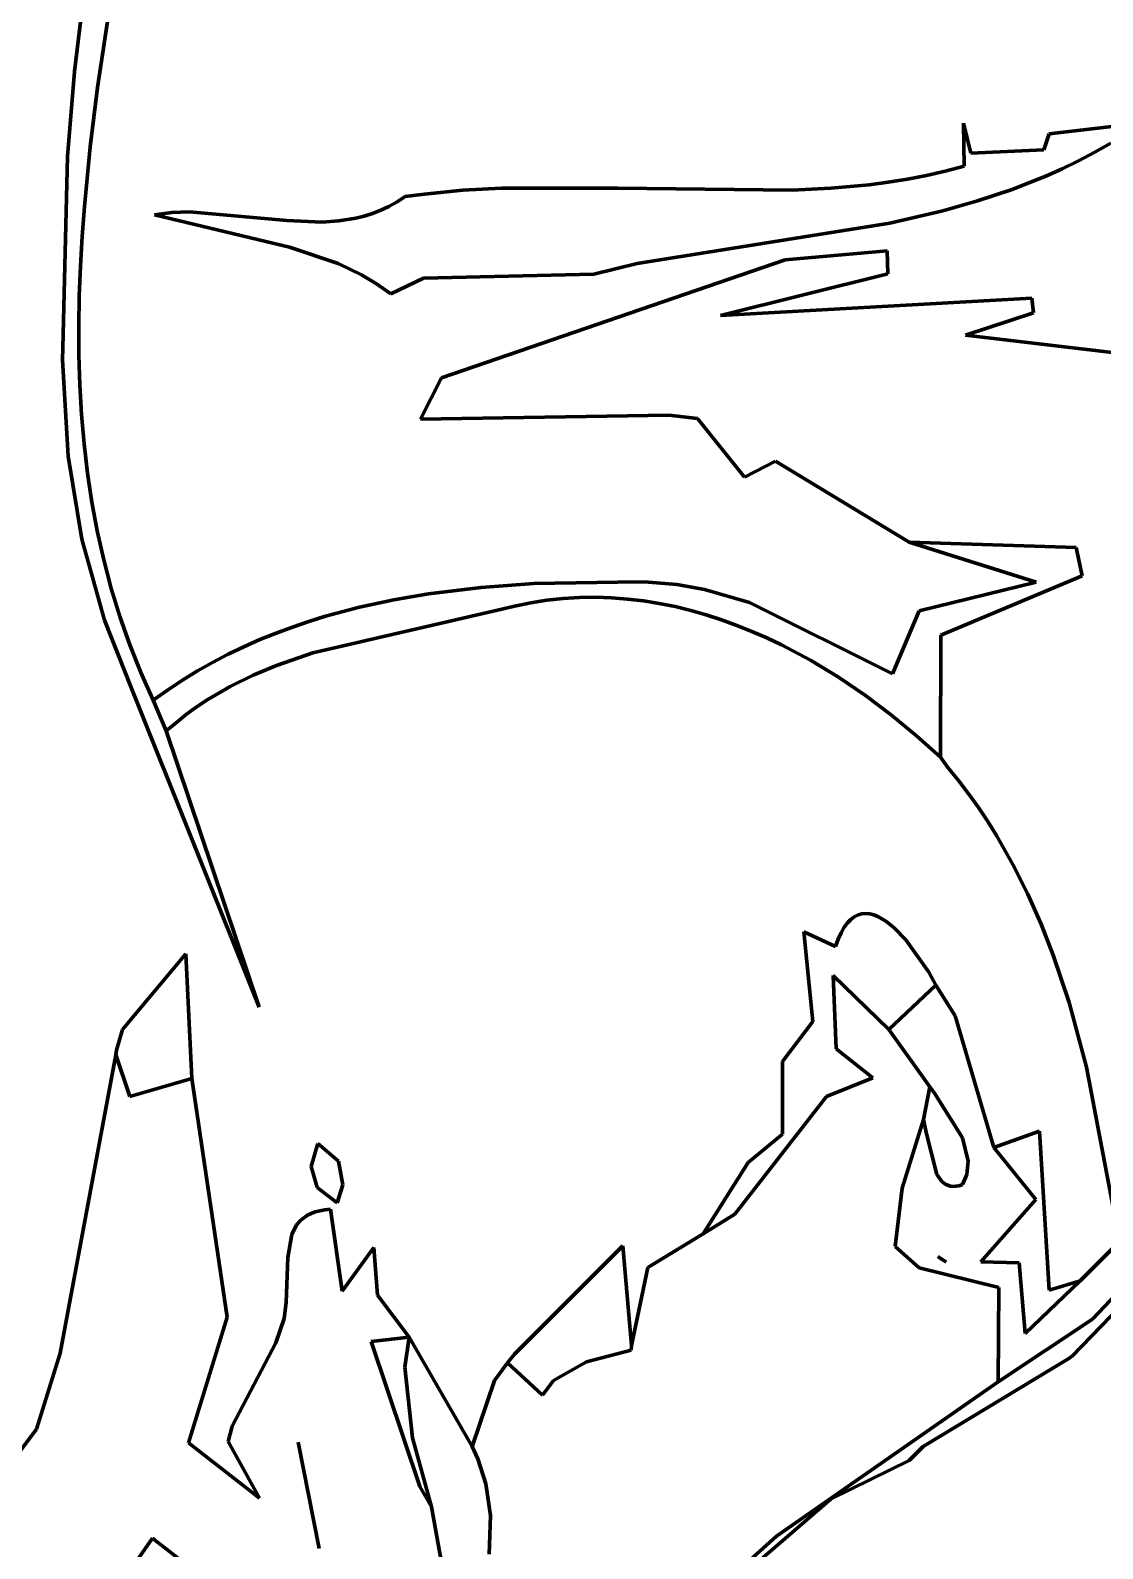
# Model space of a CAD drawing. Header units: millimetres. Extents: x 0 to 8.5, y 0 to 13.2.
# Drawn here: x 2.694 to 3.404, y 5.108 to 6.113 of the extents above; entities that cross this region are included whole.
import ezdxf

# ---------------------------------------------------------------- set-up
doc = ezdxf.new("R2010")
doc.units = ezdxf.units.MM
for name, color, linetype, lineweight in [('color#060606ff', 7, 'CONTINUOUS', 100), ('color#5c5c5cff', 7, 'CONTINUOUS', 100), ('color#aeaeaeff', 7, 'CONTINUOUS', 100), ('color#ffffffff', 7, 'CONTINUOUS', 100)]:
    doc.layers.add(name, color=color, linetype=linetype, lineweight=lineweight)

msp = doc.modelspace()

# ---------------------------------------------------------------- linework, layer by layer
at = {"layer": 'color#060606ff'}
for p, q in [((2.7622, 6.2301), (2.7386, 6.0748)), ((2.7234, 6.0854), (2.7285, 6.1274)), ((2.7188, 6.0291), (2.7234, 6.0854)), ((2.7386, 6.0748), (2.7337, 6.0355)), ((3.3124, 6.0227), (3.3118, 6.0512)), ((3.3118, 6.0512), (3.3167, 6.0313)), ((3.3686, 6.0441), (3.4299, 6.0513)), ((3.3651, 6.0336), (3.3686, 6.0441)), ((2.7156, 5.9025), (2.7188, 6.0291)), ((2.7337, 6.0355), (2.7299, 5.996)), ((3.3167, 6.0313), (3.3651, 6.0336)), ((3.3987, 6.032), (3.388, 6.0264)), ((3.4093, 6.038), (3.3987, 6.032)), ((3.2873, 6.0166), (3.2998, 6.0194)), ((3.2998, 6.0194), (3.3124, 6.0227)), ((3.3772, 6.0211), (3.3663, 6.0162)), ((3.388, 6.0264), (3.3772, 6.0211)), ((2.9805, 6.0068), (3.0061, 6.0082)), ((3.0061, 6.0082), (3.0831, 6.0081)), ((3.0831, 6.0081), (3.1985, 6.0068)), ((3.1985, 6.0068), (3.224, 6.0081)), ((3.224, 6.0081), (3.2494, 6.0105)), ((3.2494, 6.0105), (3.262, 6.0122)), ((3.262, 6.0122), (3.2747, 6.0142)), ((3.2747, 6.0142), (3.2873, 6.0166)), ((3.3552, 6.0117), (3.344, 6.0074)), ((3.3663, 6.0162), (3.3552, 6.0117)), ((2.9315, 5.9961), (2.9369, 5.9991)), ((2.9369, 5.9991), (2.9422, 6.0026)), ((2.9422, 6.0026), (2.955, 6.0043)), ((2.955, 6.0043), (2.9805, 6.0068)), ((3.3212, 5.9998), (3.2982, 5.9932)), ((3.344, 6.0074), (3.3212, 5.9998)), ((2.7299, 5.996), (2.7284, 5.9763)), ((2.7763, 5.9905), (2.7879, 5.9921)), ((2.8656, 5.9692), (2.7763, 5.9905)), ((2.7879, 5.9921), (2.7996, 5.9926)), ((2.7996, 5.9926), (2.8639, 5.9868)), ((2.8983, 5.9865), (2.9096, 5.9883)), ((2.9096, 5.9883), (2.9151, 5.9897)), ((2.9151, 5.9897), (2.9206, 5.9915)), ((2.9206, 5.9915), (2.9261, 5.9936)), ((2.9261, 5.9936), (2.9315, 5.9961)), ((3.2982, 5.9932), (3.263, 5.985)), ((2.8639, 5.9868), (2.887, 5.9858)), ((2.887, 5.9858), (2.8983, 5.9865)), ((3.263, 5.985), (3.0959, 5.9584)), ((2.7284, 5.9763), (2.7273, 5.9565)), ((2.898, 5.9583), (2.8656, 5.9692)), ((2.9134, 5.9509), (2.898, 5.9583)), ((2.9664, 5.8828), (3.1938, 5.9608)), ((3.0959, 5.9584), (3.0672, 5.9513)), ((3.1938, 5.9608), (3.2613, 5.9668)), ((3.2613, 5.9668), (3.2618, 5.9516)), ((2.7273, 5.9565), (2.7265, 5.9368)), ((2.9232, 5.945), (2.9134, 5.9509)), ((2.9543, 5.9487), (2.9327, 5.9382)), ((3.0672, 5.9513), (2.9543, 5.9487)), ((3.2618, 5.9516), (3.151, 5.924)), ((2.9327, 5.9382), (2.9232, 5.945)), ((2.7265, 5.9368), (2.7262, 5.9172)), ((3.151, 5.924), (3.3571, 5.9355)), ((3.3571, 5.9355), (3.3583, 5.9258)), ((3.3583, 5.9258), (3.3132, 5.911)), ((2.7262, 5.9172), (2.7263, 5.8976)), ((3.3132, 5.911), (3.4422, 5.8958)), ((2.7155, 5.8946), (2.7156, 5.9025)), ((2.7263, 5.8976), (2.7269, 5.878)), ((2.7191, 5.8309), (2.7155, 5.8946)), ((2.7269, 5.878), (2.7281, 5.8585)), ((2.9524, 5.8554), (2.9664, 5.8828)), ((2.7281, 5.8585), (2.7297, 5.8391)), ((3.1167, 5.8581), (2.9524, 5.8554)), ((3.1357, 5.8557), (3.1167, 5.8581)), ((3.167, 5.817), (3.1357, 5.8557)), ((2.7297, 5.8391), (2.732, 5.8197)), ((2.7282, 5.7759), (2.7191, 5.8309)), ((3.1874, 5.8276), (3.167, 5.817)), ((3.2758, 5.774), (3.1874, 5.8276)), ((2.732, 5.8197), (2.7349, 5.8005)), ((2.7349, 5.8005), (2.7384, 5.7814)), ((2.7384, 5.7814), (2.7427, 5.7623)), ((2.7432, 5.7223), (2.7282, 5.7759)), ((3.3864, 5.7705), (3.2758, 5.774)), ((3.3904, 5.7516), (3.3864, 5.7705)), ((2.7427, 5.7623), (2.7476, 5.7434)), ((3.2968, 5.7125), (3.3904, 5.7516)), ((2.7476, 5.7434), (2.7534, 5.7247)), ((2.761, 5.6778), (2.7432, 5.7223)), ((2.7534, 5.7247), (2.7599, 5.706)), ((3.2966, 5.6317), (3.2968, 5.7125)), ((2.7599, 5.706), (2.7672, 5.6876)), ((2.7672, 5.6876), (2.7754, 5.6693)), ((2.8456, 5.4663), (2.761, 5.6778)), ((2.7754, 5.6693), (2.7841, 5.649)), ((2.7841, 5.649), (2.8456, 5.4663)), ((3.3014, 5.6248), (3.2966, 5.6317)), ((3.3085, 5.6162), (3.3014, 5.6248)), ((3.3153, 5.6073), (3.3085, 5.6162)), ((3.3217, 5.5983), (3.3153, 5.6073)), ((3.3279, 5.5891), (3.3217, 5.5983)), ((3.3337, 5.5798), (3.3279, 5.5891)), ((3.3446, 5.5607), (3.3337, 5.5798)), ((3.3545, 5.5411), (3.3446, 5.5607)), ((3.3633, 5.5211), (3.3545, 5.5411)), ((3.3713, 5.5006), (3.3633, 5.5211)), ((3.3818, 5.4693), (3.3713, 5.5006)), ((3.2275, 5.4386), (3.2255, 5.4871)), ((3.2255, 5.4871), (3.2624, 5.4514)), ((3.3933, 5.4266), (3.3818, 5.4693)), ((3.2624, 5.4514), (3.2895, 5.4135)), ((3.2519, 5.4195), (3.2275, 5.4386)), ((2.714, 5.2373), (2.7508, 5.4348)), ((2.7508, 5.4348), (2.76, 5.4071)), ((3.4118, 5.3291), (3.3933, 5.4266)), ((2.76, 5.4071), (2.8011, 5.4191)), ((2.8011, 5.4191), (2.8245, 5.2612)), ((3.2212, 5.4071), (3.2519, 5.4195)), ((3.1605, 5.3292), (3.2212, 5.4071)), ((3.2895, 5.4135), (3.2854, 5.3918)), ((3.2854, 5.3918), (3.2712, 5.3465)), ((2.88, 5.3608), (2.8845, 5.3761)), ((2.8845, 5.3761), (2.8981, 5.3644)), ((2.884, 5.347), (2.88, 5.3608)), ((2.8981, 5.3644), (2.9009, 5.3487)), ((2.8972, 5.3367), (2.884, 5.347)), ((2.9009, 5.3487), (2.8972, 5.3367)), ((3.2712, 5.3465), (3.2666, 5.3078)), ((2.8704, 5.3221), (2.8735, 5.3256)), ((2.8735, 5.3256), (2.8776, 5.3285)), ((2.8776, 5.3285), (2.88, 5.3297)), ((2.88, 5.3297), (2.8828, 5.3307)), ((2.8828, 5.3307), (2.8858, 5.3315)), ((2.8858, 5.3315), (2.8891, 5.3321)), ((2.8891, 5.3321), (2.8928, 5.3325)), ((2.8928, 5.3325), (2.9006, 5.2784)), ((3.1396, 5.3162), (3.1605, 5.3292)), ((2.8647, 5.3007), (2.8672, 5.3158)), ((2.8672, 5.3158), (2.8704, 5.3221)), ((3.1028, 5.294), (3.1396, 5.3162)), ((2.9006, 5.2784), (2.9216, 5.3071)), ((2.9216, 5.3071), (2.924, 5.2757)), ((3.2666, 5.3078), (3.2826, 5.2938)), ((3.3836, 5.2351), (3.4545, 5.3087)), ((2.8635, 5.2708), (2.8647, 5.3007)), ((3.0922, 5.2424), (3.1028, 5.294)), ((3.2826, 5.2938), (3.3352, 5.2807)), ((2.924, 5.2757), (2.9449, 5.2479)), ((3.3352, 5.2807), (3.3348, 5.2184)), ((2.8622, 5.2603), (2.8635, 5.2708)), ((2.8245, 5.2612), (2.7988, 5.178)), ((2.8567, 5.2441), (2.8622, 5.2603)), ((2.9449, 5.2479), (2.9197, 5.2449)), ((2.9197, 5.2449), (2.952, 5.149)), ((2.6983, 5.1871), (2.714, 5.2373)), ((2.8277, 5.1889), (2.8567, 5.2441)), ((3.0622, 5.2316), (3.0918, 5.2393)), ((3.0918, 5.2393), (3.0922, 5.2424)), ((3.3804, 5.2332), (3.3836, 5.2351)), ((3.0013, 5.2191), (3.0099, 5.2308)), ((3.0099, 5.2308), (3.0332, 5.2095)), ((3.0405, 5.2192), (3.0622, 5.2316)), ((3.2851, 5.1755), (3.3804, 5.2332)), ((2.9866, 5.1756), (3.0013, 5.2191)), ((3.0332, 5.2095), (3.0405, 5.2192)), ((3.3348, 5.2184), (3.1881, 5.1162)), ((2.6595, 5.1358), (2.6983, 5.1871)), ((2.8252, 5.1788), (2.8277, 5.1889)), ((2.7988, 5.178), (2.8458, 5.1413)), ((2.8458, 5.1413), (2.8252, 5.1788)), ((2.8715, 5.1784), (2.8854, 5.1081)), ((2.8854, 5.1081), (2.8715, 5.1784)), ((2.9903, 5.1674), (2.9866, 5.1756)), ((3.2759, 5.1663), (3.2851, 5.1755)), ((2.9956, 5.1509), (2.9903, 5.1674)), ((3.2243, 5.1409), (3.2759, 5.1663)), ((2.952, 5.149), (2.9597, 5.1355)), ((2.9987, 5.1298), (2.9956, 5.1509)), ((2.9597, 5.1355), (2.9686, 5.0863)), ((3.1304, 5.0601), (3.2243, 5.1409)), ((2.9979, 5.1042), (2.9987, 5.1298)), ((2.7751, 5.1148), (2.7493, 5.078)), ((2.7764, 5.1138), (2.7751, 5.1148)), ((3.1881, 5.1162), (3.155, 5.0863)), ((2.8234, 5.0772), (2.7764, 5.1138))]:
    msp.add_line(p, q, dxfattribs=at)
at = {"layer": 'color#5c5c5cff'}
for p, q in [((3.2758, 5.774), (3.3864, 5.7705)), ((3.36, 5.7475), (3.2758, 5.774)), ((3.3864, 5.7705), (3.3904, 5.7516)), ((3.0275, 5.7465), (3.097, 5.7476)), ((3.097, 5.7476), (3.1033, 5.7475)), ((3.1033, 5.7475), (3.122, 5.746)), ((3.2825, 5.7285), (3.36, 5.7475)), ((3.3904, 5.7516), (3.2968, 5.7125)), ((2.9348, 5.7358), (2.9578, 5.7397)), ((2.9578, 5.7397), (2.9926, 5.7439)), ((2.9926, 5.7439), (3.0275, 5.7465)), ((3.0576, 5.7373), (3.0468, 5.7367)), ((3.0682, 5.7375), (3.0576, 5.7373)), ((3.0789, 5.7372), (3.0682, 5.7375)), ((3.0895, 5.7363), (3.0789, 5.7372)), ((3.122, 5.746), (3.1404, 5.7427)), ((3.1404, 5.7427), (3.1701, 5.7341)), ((3.0063, 5.7296), (2.8812, 5.7008)), ((2.8896, 5.7249), (2.912, 5.7309)), ((2.912, 5.7309), (2.9348, 5.7358)), ((3.0146, 5.7316), (3.0063, 5.7296)), ((3.0254, 5.7338), (3.0146, 5.7316)), ((3.0361, 5.7355), (3.0254, 5.7338)), ((3.0468, 5.7367), (3.0361, 5.7355)), ((3.1, 5.7351), (3.0895, 5.7363)), ((3.1105, 5.7334), (3.1, 5.7351)), ((3.1209, 5.7313), (3.1105, 5.7334)), ((3.1313, 5.7288), (3.1209, 5.7313)), ((3.1415, 5.7258), (3.1313, 5.7288)), ((3.1701, 5.7341), (3.2648, 5.6869)), ((3.2648, 5.6869), (3.2825, 5.7285)), ((2.8568, 5.7138), (2.8676, 5.7178)), ((2.8676, 5.7178), (2.8786, 5.7215)), ((2.8786, 5.7215), (2.8896, 5.7249)), ((3.1517, 5.7226), (3.1415, 5.7258)), ((3.1618, 5.7189), (3.1517, 5.7226)), ((3.1718, 5.7149), (3.1618, 5.7189)), ((2.8355, 5.7048), (2.8461, 5.7095)), ((2.8461, 5.7095), (2.8568, 5.7138)), ((3.1816, 5.7106), (3.1718, 5.7149)), ((3.1914, 5.706), (3.1816, 5.7106)), ((3.2968, 5.7125), (3.2966, 5.6317)), ((2.8148, 5.6944), (2.8251, 5.6998)), ((2.8251, 5.6998), (2.8355, 5.7048)), ((2.8812, 5.7008), (2.8572, 5.6924)), ((3.2105, 5.6958), (3.1914, 5.706)), ((2.7948, 5.6826), (2.8047, 5.6887)), ((2.8047, 5.6887), (2.8148, 5.6944)), ((2.8572, 5.6924), (2.8416, 5.6859)), ((3.2291, 5.6846), (3.2105, 5.6958)), ((2.785, 5.6761), (2.7948, 5.6826)), ((2.8264, 5.6784), (2.8117, 5.6698)), ((2.8416, 5.6859), (2.8264, 5.6784)), ((3.247, 5.6725), (3.2291, 5.6846)), ((2.7754, 5.6693), (2.785, 5.6761)), ((2.7841, 5.649), (2.7754, 5.6693)), ((2.8117, 5.6698), (2.8046, 5.6651)), ((3.2643, 5.6595), (3.247, 5.6725)), ((2.7976, 5.6601), (2.7908, 5.6547)), ((2.8046, 5.6651), (2.7976, 5.6601)), ((3.2808, 5.6459), (3.2643, 5.6595)), ((2.7908, 5.6547), (2.7841, 5.649)), ((3.2966, 5.6317), (3.2808, 5.6459)), ((3.2624, 5.4514), (3.2936, 5.4809)), ((3.2936, 5.4809), (3.3064, 5.4606)), ((3.3064, 5.4606), (3.3319, 5.3733)), ((3.2895, 5.4135), (3.2624, 5.4514)), ((3.2927, 5.4093), (3.2895, 5.4135)), ((3.3113, 5.3797), (3.2927, 5.4093)), ((3.2712, 5.3465), (3.2854, 5.3918)), ((3.2854, 5.3918), (3.2872, 5.3833)), ((3.2872, 5.3833), (3.2943, 5.3555)), ((3.315, 5.3643), (3.3113, 5.3797)), ((3.3319, 5.3733), (3.3597, 5.3389)), ((3.2943, 5.3555), (3.2975, 5.3509)), ((3.3112, 5.3489), (3.314, 5.3555)), ((3.314, 5.3555), (3.315, 5.3643)), ((3.2666, 5.3078), (3.2712, 5.3465)), ((3.2975, 5.3509), (3.3002, 5.3489)), ((3.3002, 5.3489), (3.3033, 5.3477)), ((3.3033, 5.3477), (3.305, 5.3476)), ((3.305, 5.3476), (3.3069, 5.3477)), ((3.3069, 5.3477), (3.309, 5.3481)), ((3.309, 5.3481), (3.3112, 5.3489)), ((3.3597, 5.3389), (3.3234, 5.2977)), ((3.3891, 5.2851), (3.4395, 5.3357)), ((3.0146, 5.2366), (3.0864, 5.3083)), ((3.0864, 5.3083), (3.0922, 5.2424)), ((3.2826, 5.2938), (3.2666, 5.3078)), ((3.2948, 5.3013), (3.3004, 5.2974)), ((3.3004, 5.2974), (3.2948, 5.3013)), ((3.3234, 5.2977), (3.3487, 5.297)), ((3.3487, 5.297), (3.3527, 5.2503)), ((3.4383, 5.3033), (3.3973, 5.2597)), ((3.3352, 5.2807), (3.2826, 5.2938)), ((3.3527, 5.2503), (3.3891, 5.2851)), ((3.3348, 5.2184), (3.3352, 5.2807)), ((3.3973, 5.2597), (3.3348, 5.2184)), ((3.0099, 5.2308), (3.0146, 5.2366)), ((3.0918, 5.2393), (3.0622, 5.2316)), ((3.0922, 5.2424), (3.0918, 5.2393)), ((3.0332, 5.2095), (3.0099, 5.2308)), ((3.0622, 5.2316), (3.0405, 5.2192)), ((3.0405, 5.2192), (3.0332, 5.2095))]:
    msp.add_line(p, q, dxfattribs=at)
at = {"layer": 'color#aeaeaeff'}
for p, q in [((3.2373, 5.5243), (3.2396, 5.5261)), ((3.2396, 5.5261), (3.2421, 5.5273)), ((3.2421, 5.5273), (3.2446, 5.528)), ((3.2446, 5.528), (3.2471, 5.5282)), ((3.2471, 5.5282), (3.2498, 5.5279)), ((3.2498, 5.5279), (3.2524, 5.5273)), ((3.2524, 5.5273), (3.2551, 5.5262)), ((3.2551, 5.5262), (3.2578, 5.5248)), ((3.2122, 5.4567), (3.2061, 5.5162)), ((3.2061, 5.5162), (3.2271, 5.5063)), ((3.2308, 5.5155), (3.2328, 5.5191)), ((3.2328, 5.5191), (3.235, 5.522)), ((3.235, 5.522), (3.2373, 5.5243)), ((3.2578, 5.5248), (3.2605, 5.5231)), ((3.2605, 5.5231), (3.2658, 5.5189)), ((3.2658, 5.5189), (3.2736, 5.5109)), ((3.2271, 5.5063), (3.2289, 5.5112)), ((3.2289, 5.5112), (3.2308, 5.5155)), ((3.2736, 5.5109), (3.2889, 5.4894)), ((2.7552, 5.4515), (2.797, 5.5015)), ((2.797, 5.5015), (2.8011, 5.4191)), ((3.2624, 5.4514), (3.2255, 5.4871)), ((3.2255, 5.4871), (3.2275, 5.4386)), ((3.2889, 5.4894), (3.2936, 5.4809)), ((3.2936, 5.4809), (3.2624, 5.4514)), ((3.192, 5.4304), (3.2122, 5.4567)), ((2.7512, 5.4377), (2.7552, 5.4515)), ((2.7508, 5.4348), (2.7512, 5.4377)), ((3.2275, 5.4386), (3.2519, 5.4195)), ((2.76, 5.4071), (2.7508, 5.4348)), ((3.1921, 5.3821), (3.192, 5.4304)), ((2.8011, 5.4191), (2.76, 5.4071)), ((3.2519, 5.4195), (3.2212, 5.4071)), ((3.2212, 5.4071), (3.1605, 5.3292)), ((3.2854, 5.3918), (3.2895, 5.4135)), ((3.2895, 5.4135), (3.2927, 5.4093)), ((3.2927, 5.4093), (3.3113, 5.3797)), ((3.2872, 5.3833), (3.2854, 5.3918)), ((3.1693, 5.3634), (3.1921, 5.3821)), ((3.2943, 5.3555), (3.2872, 5.3833)), ((3.3113, 5.3797), (3.315, 5.3643)), ((3.3319, 5.3733), (3.3622, 5.3842)), ((3.3622, 5.3842), (3.3685, 5.2789)), ((3.3597, 5.3389), (3.3319, 5.3733)), ((3.1396, 5.3162), (3.1693, 5.3634)), ((3.2975, 5.3509), (3.2943, 5.3555)), ((3.314, 5.3555), (3.3112, 5.3489)), ((3.315, 5.3643), (3.314, 5.3555)), ((3.3002, 5.3489), (3.2975, 5.3509)), ((3.3033, 5.3477), (3.3002, 5.3489)), ((3.305, 5.3476), (3.3033, 5.3477)), ((3.3069, 5.3477), (3.305, 5.3476)), ((3.309, 5.3481), (3.3069, 5.3477)), ((3.3112, 5.3489), (3.309, 5.3481)), ((3.3234, 5.2977), (3.3597, 5.3389)), ((3.1605, 5.3292), (3.1396, 5.3162)), ((3.2948, 5.3013), (3.3004, 5.2974)), ((3.3004, 5.2974), (3.2948, 5.3013)), ((3.3487, 5.297), (3.3234, 5.2977)), ((3.3527, 5.2503), (3.3487, 5.297)), ((3.3891, 5.2851), (3.3527, 5.2503)), ((3.3685, 5.2789), (3.3891, 5.2851)), ((2.9421, 5.2281), (2.9449, 5.2479)), ((2.9449, 5.2479), (2.9866, 5.1756)), ((2.9472, 5.1813), (2.9421, 5.2281)), ((2.9597, 5.1355), (2.9472, 5.1813)), ((2.9866, 5.1756), (2.9903, 5.1674)), ((2.9903, 5.1674), (2.9956, 5.1509)), ((2.9956, 5.1509), (2.9987, 5.1298)), ((2.9686, 5.0863), (2.9597, 5.1355)), ((2.9987, 5.1298), (2.9979, 5.1042))]:
    msp.add_line(p, q, dxfattribs=at)
at = {"layer": 'color#ffffffff'}
for p, q in [((2.7386, 6.0748), (2.7622, 6.2301)), ((2.7285, 6.1274), (2.7234, 6.0854)), ((2.7234, 6.0854), (2.7188, 6.0291)), ((2.7337, 6.0355), (2.7386, 6.0748)), ((3.3167, 6.0313), (3.3118, 6.0512)), ((3.3118, 6.0512), (3.3124, 6.0227)), ((3.4299, 6.0513), (3.3686, 6.0441)), ((3.3686, 6.0441), (3.3651, 6.0336)), ((2.7188, 6.0291), (2.7156, 5.9025)), ((2.7299, 5.996), (2.7337, 6.0355)), ((3.3651, 6.0336), (3.3167, 6.0313)), ((3.388, 6.0264), (3.3987, 6.032)), ((3.3987, 6.032), (3.4093, 6.038)), ((3.2998, 6.0194), (3.2873, 6.0166)), ((3.3124, 6.0227), (3.2998, 6.0194)), ((3.3663, 6.0162), (3.3772, 6.0211)), ((3.3772, 6.0211), (3.388, 6.0264)), ((3.0061, 6.0082), (2.9805, 6.0068)), ((3.0831, 6.0081), (3.0061, 6.0082)), ((3.1985, 6.0068), (3.0831, 6.0081)), ((3.224, 6.0081), (3.1985, 6.0068)), ((3.2494, 6.0105), (3.224, 6.0081)), ((3.262, 6.0122), (3.2494, 6.0105)), ((3.2747, 6.0142), (3.262, 6.0122)), ((3.2873, 6.0166), (3.2747, 6.0142)), ((3.344, 6.0074), (3.3552, 6.0117)), ((3.3552, 6.0117), (3.3663, 6.0162)), ((2.9369, 5.9991), (2.9315, 5.9961)), ((2.9422, 6.0026), (2.9369, 5.9991)), ((2.955, 6.0043), (2.9422, 6.0026)), ((2.9805, 6.0068), (2.955, 6.0043)), ((3.2982, 5.9932), (3.3212, 5.9998)), ((3.3212, 5.9998), (3.344, 6.0074)), ((2.7284, 5.9763), (2.7299, 5.996)), ((2.7879, 5.9921), (2.7763, 5.9905)), ((2.7763, 5.9905), (2.8656, 5.9692)), ((2.7996, 5.9926), (2.7879, 5.9921)), ((2.8639, 5.9868), (2.7996, 5.9926)), ((2.9096, 5.9883), (2.8983, 5.9865)), ((2.9151, 5.9897), (2.9096, 5.9883)), ((2.9206, 5.9915), (2.9151, 5.9897)), ((2.9261, 5.9936), (2.9206, 5.9915)), ((2.9315, 5.9961), (2.9261, 5.9936)), ((3.263, 5.985), (3.2982, 5.9932)), ((2.887, 5.9858), (2.8639, 5.9868)), ((2.8983, 5.9865), (2.887, 5.9858)), ((3.0959, 5.9584), (3.263, 5.985)), ((2.7273, 5.9565), (2.7284, 5.9763)), ((2.8656, 5.9692), (2.898, 5.9583)), ((2.898, 5.9583), (2.9134, 5.9509)), ((3.1938, 5.9608), (2.9664, 5.8828)), ((3.0672, 5.9513), (3.0959, 5.9584)), ((3.2613, 5.9668), (3.1938, 5.9608)), ((3.2618, 5.9516), (3.2613, 5.9668)), ((2.7265, 5.9368), (2.7273, 5.9565)), ((2.9134, 5.9509), (2.9232, 5.945)), ((2.9327, 5.9382), (2.9543, 5.9487)), ((2.9543, 5.9487), (3.0672, 5.9513)), ((3.151, 5.924), (3.2618, 5.9516)), ((2.9232, 5.945), (2.9327, 5.9382)), ((2.7262, 5.9172), (2.7265, 5.9368)), ((3.3571, 5.9355), (3.151, 5.924)), ((3.3583, 5.9258), (3.3571, 5.9355)), ((3.3132, 5.911), (3.3583, 5.9258)), ((2.7263, 5.8976), (2.7262, 5.9172)), ((3.4422, 5.8958), (3.3132, 5.911)), ((2.7156, 5.9025), (2.7155, 5.8946)), ((2.7269, 5.878), (2.7263, 5.8976)), ((2.7155, 5.8946), (2.7191, 5.8309)), ((2.7281, 5.8585), (2.7269, 5.878)), ((2.9664, 5.8828), (2.9524, 5.8554)), ((2.7297, 5.8391), (2.7281, 5.8585)), ((2.9524, 5.8554), (3.1167, 5.8581)), ((3.1167, 5.8581), (3.1357, 5.8557)), ((3.1357, 5.8557), (3.167, 5.817)), ((2.732, 5.8197), (2.7297, 5.8391)), ((2.7191, 5.8309), (2.7282, 5.7759)), ((3.167, 5.817), (3.1874, 5.8276)), ((3.1874, 5.8276), (3.2758, 5.774)), ((2.7349, 5.8005), (2.732, 5.8197)), ((2.7384, 5.7814), (2.7349, 5.8005)), ((2.7427, 5.7623), (2.7384, 5.7814)), ((2.7282, 5.7759), (2.7432, 5.7223)), ((3.2758, 5.774), (3.36, 5.7475)), ((2.7476, 5.7434), (2.7427, 5.7623)), ((3.097, 5.7476), (3.0275, 5.7465)), ((3.1033, 5.7475), (3.097, 5.7476)), ((3.122, 5.746), (3.1033, 5.7475)), ((3.36, 5.7475), (3.2825, 5.7285)), ((2.7534, 5.7247), (2.7476, 5.7434)), ((2.9578, 5.7397), (2.9348, 5.7358)), ((2.9926, 5.7439), (2.9578, 5.7397)), ((3.0275, 5.7465), (2.9926, 5.7439)), ((3.0468, 5.7367), (3.0576, 5.7373)), ((3.0576, 5.7373), (3.0682, 5.7375)), ((3.0682, 5.7375), (3.0789, 5.7372)), ((3.0789, 5.7372), (3.0895, 5.7363)), ((3.1404, 5.7427), (3.122, 5.746)), ((3.1701, 5.7341), (3.1404, 5.7427)), ((2.8812, 5.7008), (3.0063, 5.7296)), ((2.912, 5.7309), (2.8896, 5.7249)), ((2.9348, 5.7358), (2.912, 5.7309)), ((3.0063, 5.7296), (3.0146, 5.7316)), ((3.0146, 5.7316), (3.0254, 5.7338)), ((3.0254, 5.7338), (3.0361, 5.7355)), ((3.0361, 5.7355), (3.0468, 5.7367)), ((3.0895, 5.7363), (3.1, 5.7351)), ((3.1, 5.7351), (3.1105, 5.7334)), ((3.1105, 5.7334), (3.1209, 5.7313)), ((3.1209, 5.7313), (3.1313, 5.7288)), ((3.1313, 5.7288), (3.1415, 5.7258)), ((3.2648, 5.6869), (3.1701, 5.7341)), ((3.2825, 5.7285), (3.2648, 5.6869)), ((2.7432, 5.7223), (2.761, 5.6778)), ((2.7599, 5.706), (2.7534, 5.7247)), ((2.8676, 5.7178), (2.8568, 5.7138)), ((2.8786, 5.7215), (2.8676, 5.7178)), ((2.8896, 5.7249), (2.8786, 5.7215)), ((3.1415, 5.7258), (3.1517, 5.7226)), ((3.1517, 5.7226), (3.1618, 5.7189)), ((3.1618, 5.7189), (3.1718, 5.7149)), ((2.8461, 5.7095), (2.8355, 5.7048)), ((2.8568, 5.7138), (2.8461, 5.7095)), ((3.1718, 5.7149), (3.1816, 5.7106)), ((3.1816, 5.7106), (3.1914, 5.706)), ((2.7672, 5.6876), (2.7599, 5.706)), ((2.8251, 5.6998), (2.8148, 5.6944)), ((2.8355, 5.7048), (2.8251, 5.6998)), ((2.8572, 5.6924), (2.8812, 5.7008)), ((3.1914, 5.706), (3.2105, 5.6958)), ((2.7754, 5.6693), (2.7672, 5.6876)), ((2.8047, 5.6887), (2.7948, 5.6826)), ((2.8148, 5.6944), (2.8047, 5.6887)), ((2.8416, 5.6859), (2.8572, 5.6924)), ((3.2105, 5.6958), (3.2291, 5.6846)), ((2.761, 5.6778), (2.8456, 5.4663)), ((2.7948, 5.6826), (2.785, 5.6761)), ((2.8117, 5.6698), (2.8264, 5.6784)), ((2.8264, 5.6784), (2.8416, 5.6859)), ((3.2291, 5.6846), (3.247, 5.6725)), ((2.785, 5.6761), (2.7754, 5.6693)), ((2.8046, 5.6651), (2.8117, 5.6698)), ((3.247, 5.6725), (3.2643, 5.6595)), ((2.7908, 5.6547), (2.7976, 5.6601)), ((2.7976, 5.6601), (2.8046, 5.6651)), ((3.2643, 5.6595), (3.2808, 5.6459)), ((2.7841, 5.649), (2.7908, 5.6547)), ((2.8456, 5.4663), (2.7841, 5.649)), ((3.2808, 5.6459), (3.2966, 5.6317)), ((3.2966, 5.6317), (3.3014, 5.6248)), ((3.3014, 5.6248), (3.3085, 5.6162)), ((3.3085, 5.6162), (3.3153, 5.6073)), ((3.3153, 5.6073), (3.3217, 5.5983)), ((3.3217, 5.5983), (3.3279, 5.5891)), ((3.3279, 5.5891), (3.3337, 5.5798)), ((3.3337, 5.5798), (3.3446, 5.5607)), ((3.3446, 5.5607), (3.3545, 5.5411)), ((3.3545, 5.5411), (3.3633, 5.5211)), ((3.2396, 5.5261), (3.2373, 5.5243)), ((3.2421, 5.5273), (3.2396, 5.5261)), ((3.2446, 5.528), (3.2421, 5.5273)), ((3.2471, 5.5282), (3.2446, 5.528)), ((3.2498, 5.5279), (3.2471, 5.5282)), ((3.2524, 5.5273), (3.2498, 5.5279)), ((3.2551, 5.5262), (3.2524, 5.5273)), ((3.2578, 5.5248), (3.2551, 5.5262)), ((3.2271, 5.5063), (3.2061, 5.5162)), ((3.2061, 5.5162), (3.2122, 5.4567)), ((3.2328, 5.5191), (3.2308, 5.5155)), ((3.235, 5.522), (3.2328, 5.5191)), ((3.2373, 5.5243), (3.235, 5.522)), ((3.2605, 5.5231), (3.2578, 5.5248)), ((3.2658, 5.5189), (3.2605, 5.5231)), ((3.2736, 5.5109), (3.2658, 5.5189)), ((3.3633, 5.5211), (3.3713, 5.5006)), ((3.2289, 5.5112), (3.2271, 5.5063)), ((3.2308, 5.5155), (3.2289, 5.5112)), ((3.2889, 5.4894), (3.2736, 5.5109)), ((2.797, 5.5015), (2.7552, 5.4515)), ((2.8011, 5.4191), (2.797, 5.5015)), ((3.3713, 5.5006), (3.3818, 5.4693)), ((3.2936, 5.4809), (3.2889, 5.4894)), ((3.3064, 5.4606), (3.2936, 5.4809)), ((3.3818, 5.4693), (3.3933, 5.4266)), ((3.2122, 5.4567), (3.192, 5.4304)), ((3.3319, 5.3733), (3.3064, 5.4606)), ((2.7552, 5.4515), (2.7512, 5.4377)), ((2.7512, 5.4377), (2.7508, 5.4348)), ((2.7508, 5.4348), (2.714, 5.2373)), ((3.192, 5.4304), (3.1921, 5.3821)), ((3.3933, 5.4266), (3.4118, 5.3291)), ((2.8245, 5.2612), (2.8011, 5.4191)), ((2.8845, 5.3761), (2.88, 5.3608)), ((2.8981, 5.3644), (2.8845, 5.3761)), ((3.1921, 5.3821), (3.1693, 5.3634)), ((3.3622, 5.3842), (3.3319, 5.3733)), ((3.3685, 5.2789), (3.3622, 5.3842)), ((2.88, 5.3608), (2.884, 5.347)), ((2.9009, 5.3487), (2.8981, 5.3644)), ((3.1693, 5.3634), (3.1396, 5.3162)), ((2.884, 5.347), (2.8972, 5.3367)), ((2.8972, 5.3367), (2.9009, 5.3487)), ((3.4395, 5.3357), (3.3891, 5.2851)), ((2.8735, 5.3256), (2.8704, 5.3221)), ((2.8776, 5.3285), (2.8735, 5.3256)), ((2.88, 5.3297), (2.8776, 5.3285)), ((2.8828, 5.3307), (2.88, 5.3297)), ((2.8858, 5.3315), (2.8828, 5.3307)), ((2.8891, 5.3321), (2.8858, 5.3315)), ((2.8928, 5.3325), (2.8891, 5.3321)), ((2.9006, 5.2784), (2.8928, 5.3325)), ((2.8672, 5.3158), (2.8647, 5.3007)), ((2.8704, 5.3221), (2.8672, 5.3158)), ((3.1396, 5.3162), (3.1028, 5.294)), ((2.9216, 5.3071), (2.9006, 5.2784)), ((2.924, 5.2757), (2.9216, 5.3071)), ((3.0864, 5.3083), (3.0146, 5.2366)), ((3.0922, 5.2424), (3.0864, 5.3083)), ((3.4545, 5.3087), (3.3836, 5.2351)), ((2.8647, 5.3007), (2.8635, 5.2708)), ((3.3973, 5.2597), (3.4383, 5.3033)), ((3.1028, 5.294), (3.0922, 5.2424)), ((3.3891, 5.2851), (3.3685, 5.2789)), ((2.9449, 5.2479), (2.924, 5.2757)), ((2.8635, 5.2708), (2.8622, 5.2603)), ((2.7988, 5.178), (2.8245, 5.2612)), ((2.8622, 5.2603), (2.8567, 5.2441)), ((3.3348, 5.2184), (3.3973, 5.2597)), ((2.9197, 5.2449), (2.9449, 5.2479)), ((2.952, 5.149), (2.9197, 5.2449)), ((2.9449, 5.2479), (2.9421, 5.2281)), ((2.9866, 5.1756), (2.9449, 5.2479)), ((2.714, 5.2373), (2.6983, 5.1871)), ((2.8567, 5.2441), (2.8277, 5.1889)), ((3.0146, 5.2366), (3.0099, 5.2308)), ((3.3836, 5.2351), (3.3804, 5.2332)), ((2.9421, 5.2281), (2.9472, 5.1813)), ((3.0099, 5.2308), (3.0013, 5.2191)), ((3.3804, 5.2332), (3.2851, 5.1755)), ((3.0013, 5.2191), (2.9866, 5.1756)), ((3.1881, 5.1162), (3.3348, 5.2184)), ((2.6983, 5.1871), (2.6595, 5.1358)), ((2.8277, 5.1889), (2.8252, 5.1788)), ((2.8458, 5.1413), (2.7988, 5.178)), ((2.8252, 5.1788), (2.8458, 5.1413)), ((2.8715, 5.1784), (2.8854, 5.1081)), ((2.8854, 5.1081), (2.8715, 5.1784)), ((2.9472, 5.1813), (2.9597, 5.1355)), ((3.2851, 5.1755), (3.2759, 5.1663)), ((3.2759, 5.1663), (3.2243, 5.1409)), ((2.9597, 5.1355), (2.952, 5.149)), ((3.2243, 5.1409), (3.1304, 5.0601)), ((2.7493, 5.078), (2.7751, 5.1148)), ((2.7751, 5.1148), (2.7764, 5.1138)), ((3.155, 5.0863), (3.1881, 5.1162)), ((2.7764, 5.1138), (2.8234, 5.0772))]:
    msp.add_line(p, q, dxfattribs=at)

doc.saveas('drawing.dxf')
